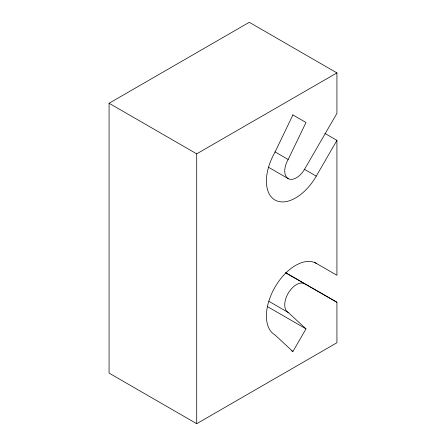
<?xml version="1.0" encoding="UTF-8"?>
<svg xmlns="http://www.w3.org/2000/svg" width="446" height="446" viewBox="0 0 446 446"><rect width="100%" height="100%" fill="white"/><g stroke="black" fill="none" stroke-linecap="round" stroke-linejoin="round"><path stroke-width="0.67" d="M292.894 114.934L274.959 152.287A41.311 23.85 -60 0 0 274.959 199.986A41.311 23.85 -60 0 0 316.27 176.137L336.925 140.356L324.922 133.426M268.33 167.155L288.138 178.59A16.524 9.539 -60 0 1 288.172 159.49L305.995 122.499L292.793 114.878M291.695 350.857L292.894 351.548L305.995 328.858L288.172 312.451L268.966 301.357M285.908 272.813L336.925 302.271L336.925 342.745L196.708 423.7L109.075 373.101L109.075 103.255L249.292 22.3L336.925 72.899L336.925 113.373L304.663 169.095A16.524 9.539 -60 0 1 288.138 178.59M109.075 103.255L196.708 153.848L336.925 72.899M285.451 272.718L336.925 302.271M274.97 151.863L288.172 159.49M304.267 169.207L316.27 176.137M314.469 262.32L336.925 275.282L336.925 140.356M267.583 306.675L305.995 328.858M292.894 351.548L274.959 334.913A41.311 23.85 -60 0 1 274.959 287.207A41.311 23.85 -60 0 1 316.27 263.357M196.708 153.848L196.708 423.7M288.172 312.451A16.524 9.539 -60 0 1 288.138 293.39A16.524 9.539 -60 0 1 304.663 283.807"/></g></svg>
